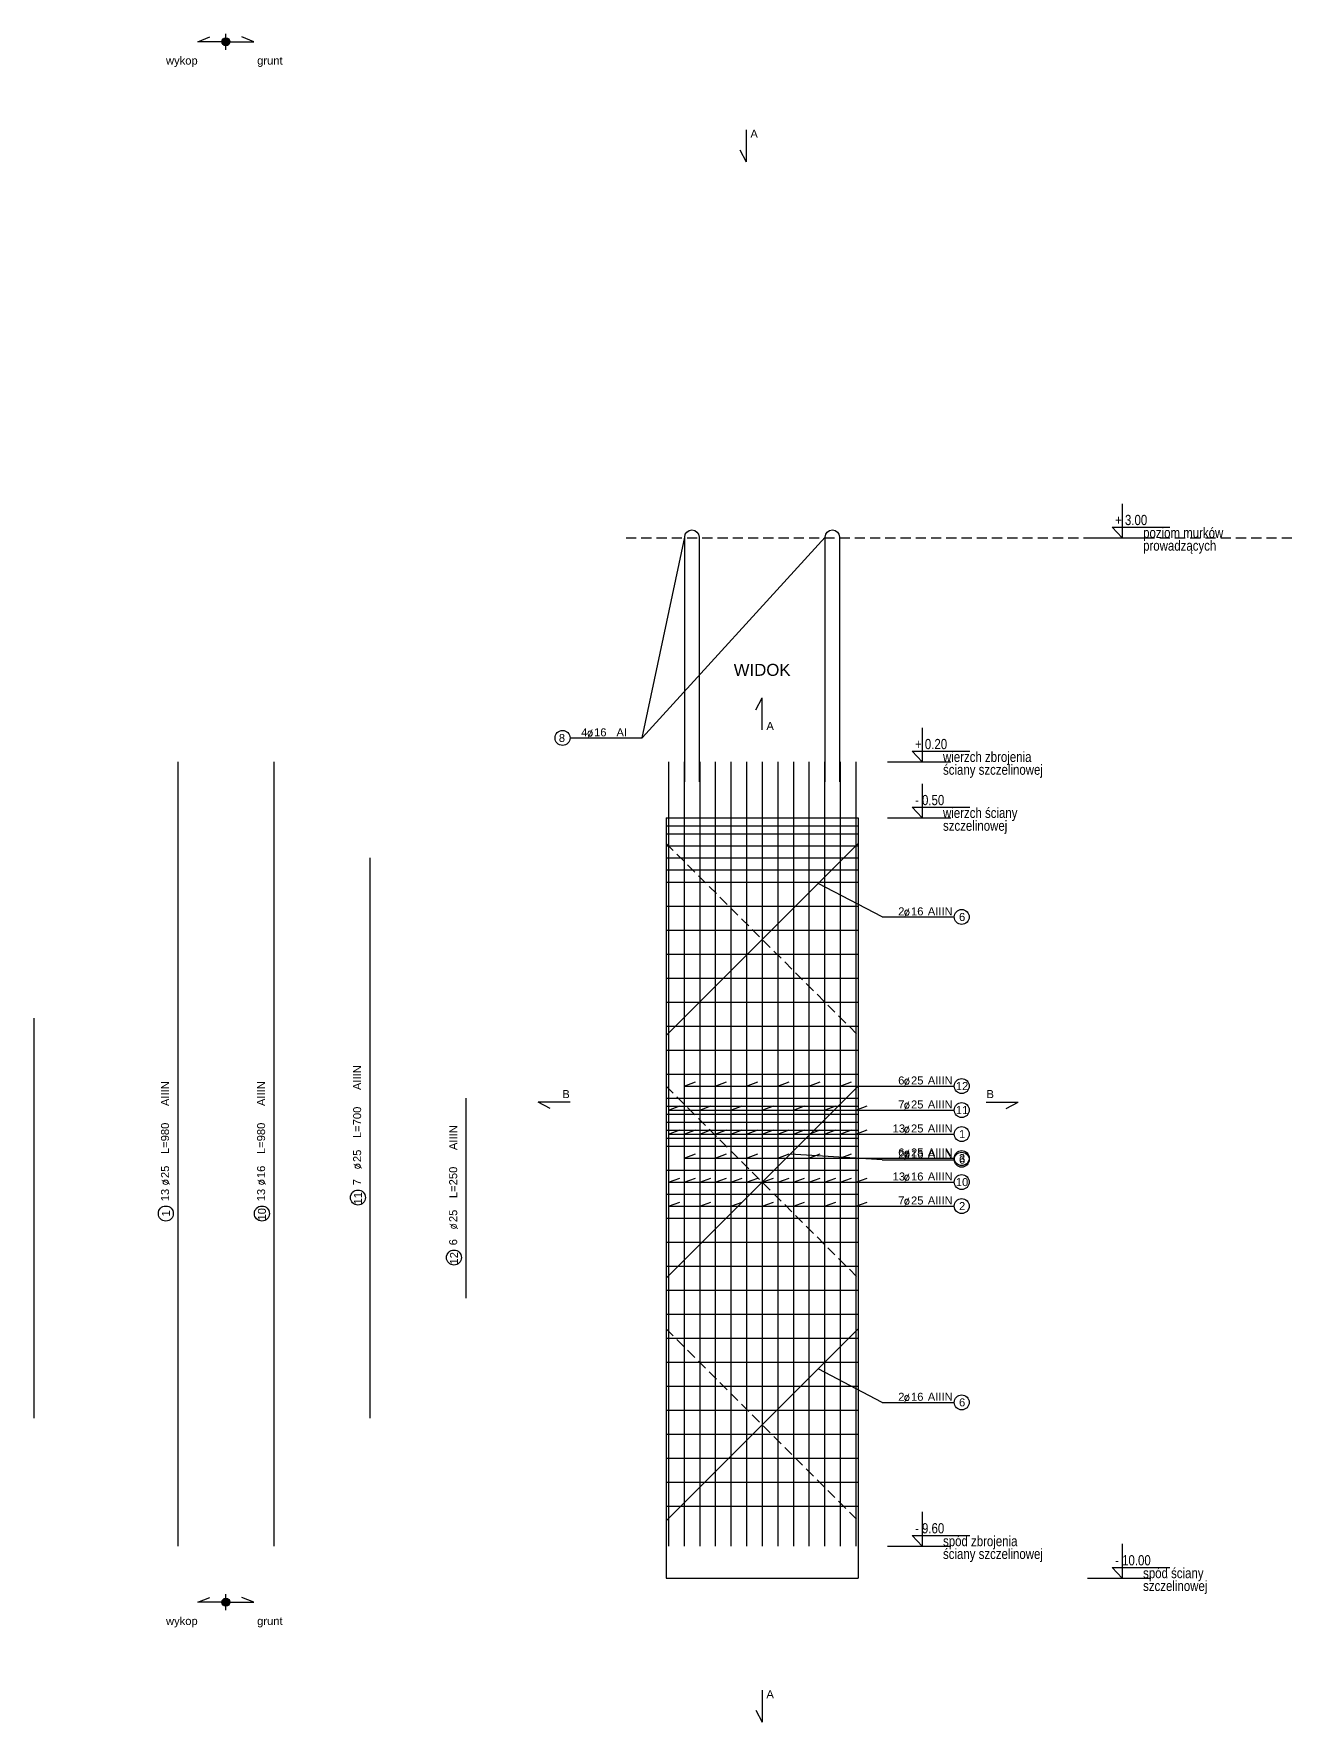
# Model space of a CAD drawing. Extents: x -5033 to 9347, y -16423 to -2430.
# Drawn here: x 2190 to 3759, y -16423 to -14313 of the extents above; entities that cross this region are included whole.
import ezdxf
from ezdxf.enums import TextEntityAlignment as Align

# ---------------------------------------------------------------- set-up
doc = ezdxf.new("R2010")
doc.units = 0
doc.header["$MEASUREMENT"] = 0
doc.linetypes.add('DASHED', pattern=[19.05, 12.7, -6.35])
for name, color, linetype in [('__SOL-KOTY_WYSOKOSCIOWE', 4, 'CONTINUOUS'), ('__SOL-OPISY', 4, 'CONTINUOUS'), ('__SOL-PRZERYWANA', 253, 'DASHED'), ('__SOL-WIDOK', 4, 'CONTINUOUS'), ('__SOL-ZBROJENIE', 3, 'CONTINUOUS')]:
    doc.layers.add(name, color=color, linetype=linetype)
doc.styles.add('ARIAL', font='arial.ttf', dxfattribs={"height": 2.5})
doc.styles.add('SIMPLEX', font='SIMPLEX.SHX', dxfattribs={"width": 0.8})
doc.styles.get("Standard").update_dxf_attribs({"font": 'arial.ttf'})

# ---------------------------------------------------------------- blocks, each defined once
blk = doc.blocks.new('OPIS_PRET_BEZ_LINII')
at = {"layer": '__SOL-OPISY'}
blk.add_circle((25.7, 0), 9.36, dxfattribs=at)
at = {"layer": '__SOL-OPISY', "style": 'SIMPLEX', "width": 0.9}
blk.add_text(' %%c ', height=10, dxfattribs=at).set_placement((64.7, -4.8), align=Align.CENTER)
at = {"layer": '__SOL-OPISY', "style": 'ARIAL', "width": 0.8}
blk.add_attdef('NUMER', text='', height=10, dxfattribs=at).set_placement((25.7, 0), align=Align.MIDDLE)
blk.add_attdef('ILOSC', text='', height=10, dxfattribs=at).set_placement((56.9, -5.1), align=Align.RIGHT)
for tag, p in [('SREDNICA', (71, -5.1)), ('DLUGOSC', (95.1, -5.2)), ('STAL', (144.7, -5.2))]:
    blk.add_attdef(tag, p, '', height=10, dxfattribs=at)
blk = doc.blocks.new('OPIS_PRAWY')
at = {"layer": '__SOL-OPISY'}
blk.add_line((0, 0), (90, 0), dxfattribs=at)
blk.add_circle((99.4, 0), 9.36, dxfattribs=at)
at = {"layer": '__SOL-OPISY', "style": 'SIMPLEX', "width": 0.9}
blk.add_text(' %%c ', height=10, dxfattribs=at).set_placement((20.9, 0.5))
at = {"layer": '__SOL-OPISY', "style": 'ARIAL', "width": 0.8}
blk.add_attdef('ILOSC', text='', height=10, dxfattribs=at).set_placement((27.1, 0.1), align=Align.RIGHT)
for tag, p in [('SREDNICA', (35.4, 0.1)), ('STAL', (58.4, 0.5))]:
    blk.add_attdef(tag, p, '', height=10, dxfattribs=at)
for tag, p in [('NUMER', (99.4, 0)), ('DLUGOSC', (52.8, -6.1))]:
    blk.add_attdef(tag, text='', height=10, dxfattribs=at).set_placement(p, align=Align.MIDDLE)
blk = doc.blocks.new('OPIS_LEWY')
at = {"layer": '__SOL-OPISY'}
blk.add_line((-90, 0), (0, 0), dxfattribs=at)
blk.add_circle((-99.4, 0), 9.36, dxfattribs=at)
at = {"layer": '__SOL-OPISY', "style": 'SIMPLEX', "width": 0.9}
blk.add_text(' %%c ', height=10, dxfattribs=at).set_placement((-75, 0.5))
at = {"layer": '__SOL-OPISY', "style": 'ARIAL', "width": 0.8}
for tag, p in [('NUMER', (-99.4, 0)), ('DLUGOSC', (-58.9, -6.6))]:
    blk.add_attdef(tag, text='', height=10, dxfattribs=at).set_placement(p, align=Align.MIDDLE)
blk.add_attdef('ILOSC', text='', height=10, dxfattribs=at).set_placement((-74, 0.1), align=Align.RIGHT)
for tag, p in [('SREDNICA', (-65.8, 0.1)), ('STAL', (-42.7, 0.3))]:
    blk.add_attdef(tag, p, '', height=10, dxfattribs=at)
blk = doc.blocks.new('KOTA')
at = {"layer": '__SOL-KOTY_WYSOKOSCIOWE'}
for p, q in [((0, 33.4), (0, 0)), ((-34, 0), (28, 0)), ((0, 0), (-9.9, 10.4)), ((-9.9, 10.4), (46.5, 10.4))]:
    blk.add_line(p, q, dxfattribs=at)
at = {"layer": '__SOL-KOTY_WYSOKOSCIOWE', "style": 'ARIAL', "width": 0.8}
blk.add_attdef('RZEDNA', (500.5, 15.9), '', height=10.4, dxfattribs=at)

msp = doc.modelspace()

# ---------------------------------------------------------------- hatches: boundary and pattern name
at = {"layer": '__SOL-OPISY'}
for points in [[(2435, -14323, 1), (2425, -14323, 1)], [(2435, -16273, 1), (2425, -16273, 1)]]:
    msp.add_hatch(color=256, dxfattribs=at).paths.add_polyline_path(points)

# ---------------------------------------------------------------- linework, layer by layer
for p, q in [((2395, -14323), (2410, -14317)), ((2430, -14323), (2395, -14323)), ((2430, -14333), (2430, -14313)), ((2430, -14323), (2465, -14323)), ((2465, -14323), (2450, -14317)), ((3080, -14433), (3080, -14473)), ((3072, -14458), (3080, -14473)), ((2950, -15193), (3003.25, -14942)), ((2950, -15193), (3178.75, -14942)), ((3092, -15158), (3100, -15143)), ((3100, -15183), (3100, -15143)), ((3250, -15416.7), (3170, -15374.7)), ((3002.5, -15628), (3016.6, -15622.9)), ((3002.5, -15628), (3250, -15628)), ((3041.5, -15628), (3055.6, -15622.9)), ((3080.5, -15628), (3094.6, -15622.9)), ((3119.5, -15628), (3133.6, -15622.9)), ((3158.5, -15628), (3172.6, -15622.9)), ((3197.5, -15628), (3211.6, -15622.9)), ((2860, -15648), (2820, -15648)), ((2835, -15656), (2820, -15648)), ((2983, -15658), (2997.1, -15652.9)), ((3022, -15658), (3036.1, -15652.9)), ((3061, -15658), (3075.1, -15652.9)), ((3100, -15658), (3114.1, -15652.9)), ((3139, -15658), (3153.1, -15652.9)), ((3178, -15658), (3192.1, -15652.9)), ((3217, -15658), (3231.1, -15652.9)), ((3380, -15648), (3420, -15648)), ((3405, -15656), (3420, -15648)), ((2983, -15658), (3250, -15658)), ((2983, -15688), (2997.1, -15682.9)), ((2983, -15688), (3250, -15688)), ((3002.5, -15688), (3016.6, -15682.9)), ((3022, -15688), (3036.1, -15682.9)), ((3041.5, -15688), (3055.6, -15682.9)), ((3061, -15688), (3075.1, -15682.9)), ((3080.5, -15688), (3094.6, -15682.9)), ((3100, -15688), (3114.1, -15682.9)), ((3119.5, -15688), (3133.6, -15682.9)), ((3139, -15688), (3153.1, -15682.9)), ((3158.5, -15688), (3172.6, -15682.9)), ((3178, -15688), (3192.1, -15682.9)), ((3197.5, -15688), (3211.6, -15682.9)), ((3217, -15688), (3231.1, -15682.9)), ((3002.5, -15718), (3016.6, -15712.9)), ((3002.5, -15718), (3250, -15718)), ((3041.5, -15718), (3055.6, -15712.9)), ((3080.5, -15718), (3094.6, -15712.9)), ((3119.5, -15718), (3133.6, -15712.9)), ((3250, -15720), (3135, -15713)), ((3158.5, -15718), (3172.6, -15712.9)), ((3197.5, -15718), (3211.6, -15712.9)), ((2983, -15748), (2997.1, -15742.9)), ((2983, -15748), (3250, -15748)), ((3002.5, -15748), (3016.6, -15742.9)), ((3022, -15748), (3036.1, -15742.9)), ((3041.5, -15748), (3055.6, -15742.9)), ((3061, -15748), (3075.1, -15742.9)), ((3080.5, -15748), (3094.6, -15742.9)), ((3100, -15748), (3114.1, -15742.9)), ((3119.5, -15748), (3133.6, -15742.9)), ((3139, -15748), (3153.1, -15742.9)), ((3158.5, -15748), (3172.6, -15742.9)), ((3178, -15748), (3192.1, -15742.9)), ((3197.5, -15748), (3211.6, -15742.9)), ((3217, -15748), (3231.1, -15742.9)), ((2983, -15778), (2997.1, -15772.9)), ((2983, -15778), (3250, -15778)), ((3022, -15778), (3036.1, -15772.9)), ((3061, -15778), (3075.1, -15772.9)), ((3100, -15778), (3114.1, -15772.9)), ((3139, -15778), (3153.1, -15772.9)), ((3178, -15778), (3192.1, -15772.9)), ((3217, -15778), (3231.1, -15772.9)), ((3250, -16023.3), (3170, -15981.3)), ((2395, -16273), (2410, -16267)), ((2430, -16283), (2430, -16263)), ((2465, -16273), (2450, -16267)), ((2430, -16273), (2395, -16273)), ((2430, -16273), (2465, -16273)), ((3100, -16383), (3100, -16423)), ((3092, -16408), (3100, -16423))]:
    msp.add_line(p, q, dxfattribs=at)
for centre in [(2430, -14323), (2430, -16273)]:
    msp.add_circle(centre, 5, dxfattribs=at)
at = {"layer": '__SOL-PRZERYWANA'}
msp.add_line((2930, -14943), (4280, -14943), dxfattribs=at)
for points in [[(2980, -15304.7), (2980, -15324.7), (3220, -15564.7), (3220, -15584.7)], [(2980, -15608), (2980, -15628), (3220, -15868), (3220, -15888)], [(2980, -15911.3), (2980, -15931.3), (3220, -16171.3), (3220, -16191.3)]]:
    msp.add_lwpolyline(points, dxfattribs=at)
at = {"layer": '__SOL-WIDOK'}
for p, q in [((2980, -15293), (2980, -16243)), ((2980, -15293), (3220, -15293)), ((3220, -15293), (3220, -16243)), ((2980, -16243), (3220, -16243))]:
    msp.add_line(p, q, dxfattribs=at)
at = {"layer": '__SOL-ZBROJENIE'}
for p, q in [((2370, -15223), (2370, -16203)), ((2490, -15223), (2490, -16203)), ((2983, -15223), (2983, -16203)), ((3002.5, -15223), (3002.5, -16203)), ((3022, -15223), (3022, -16203)), ((3041.5, -15223), (3041.5, -16203)), ((3061, -15223), (3061, -16203)), ((3080.5, -15223), (3080.5, -16203)), ((3100, -15223), (3100, -16203)), ((3119.5, -15223), (3119.5, -16203)), ((3139, -15223), (3139, -16203)), ((3158.5, -15223), (3158.5, -16203)), ((3178, -15223), (3178, -16203)), ((3197.5, -15223), (3197.5, -16203)), ((3217, -15223), (3217, -16203)), ((2980, -15303), (3220, -15303)), ((2980, -15313), (3220, -15313)), ((2980, -15328), (3220, -15328)), ((2610, -15343), (2610, -16043)), ((2980, -15343), (3220, -15343)), ((2980, -15358), (3220, -15358)), ((2980, -15373), (3220, -15373)), ((2980, -15403), (3220, -15403)), ((2980, -15433), (3220, -15433)), ((2980, -15463), (3220, -15463)), ((2980, -15493), (3220, -15493)), ((2980, -15523), (3220, -15523)), ((2190, -15543), (2190, -16043)), ((2980, -15553), (3220, -15553)), ((2980, -15583), (3220, -15583)), ((2980, -15613), (3220, -15613)), ((2730, -15643), (2730, -15893)), ((2980, -15643), (3220, -15643)), ((2980, -15653), (3220, -15653)), ((2980, -15663), (3220, -15663)), ((2980, -15673), (3220, -15673)), ((2980, -15683), (3220, -15683)), ((2980, -15693), (3220, -15693)), ((2980, -15703), (3220, -15703)), ((2980, -15733), (3220, -15733)), ((2980, -15763), (3220, -15763)), ((2980, -15793), (3220, -15793)), ((2980, -15823), (3220, -15823)), ((2980, -15853), (3220, -15853)), ((2980, -15883), (3220, -15883)), ((2980, -15913), (3220, -15913)), ((2980, -15943), (3220, -15943)), ((2980, -15973), (3220, -15973)), ((2980, -16003), (3220, -16003)), ((2980, -16033), (3220, -16033)), ((2980, -16063), (3220, -16063)), ((2980, -16093), (3220, -16093)), ((2980, -16123), (3220, -16123)), ((2980, -16153), (3220, -16153))]:
    msp.add_line(p, q, dxfattribs=at)
for points in [[(3003.25, -15247.9), (3003.25, -14942, -1), (3021.25, -14942), (3021.25, -15247.9)], [(3178.75, -15247.9), (3178.75, -14942, -1), (3196.75, -14942), (3196.75, -15247.9)]]:
    msp.add_lwpolyline(points, format="xyb", dxfattribs=at)
for points in [[(3220, -15304.7), (3220, -15324.7), (2980, -15564.7), (2980, -15584.7)], [(3220, -15608), (3220, -15628), (2980, -15868), (2980, -15888)], [(3220, -15911.3), (3220, -15931.3), (2980, -16171.3), (2980, -16191.3)]]:
    msp.add_lwpolyline(points, dxfattribs=at)

# ---------------------------------------------------------------- block references
at = {"layer": '__SOL-KOTY_WYSOKOSCIOWE'}
ref = msp.add_blockref('KOTA', (3550, -14943), dxfattribs=dict(at, xscale=1.28, yscale=1.28, zscale=1.28))
ref.add_attrib('RZEDNA', '+ 3.00', (3541, -14927), dxfattribs={"height": 12.8, "style": 'ARIAL', "width": 0.8})
ref.add_attrib('OPIS1', 'poziom murków', (3576, -14943), dxfattribs={"height": 12.8, "style": 'ARIAL', "width": 0.8})
ref.add_attrib('OPIS2', 'prowadzących', (3576, -14959), dxfattribs={"height": 12.8, "style": 'ARIAL', "width": 0.8})
ref = msp.add_blockref('KOTA', (3300, -15223), dxfattribs=dict(at, xscale=1.28, yscale=1.28, zscale=1.28))
ref.add_attrib('RZEDNA', '+ 0.20', (3291, -15207), dxfattribs={"height": 12.8, "style": 'ARIAL', "width": 0.8})
ref.add_attrib('OPIS1', 'wierzch zbrojenia', (3326, -15223), dxfattribs={"height": 12.8, "style": 'ARIAL', "width": 0.8})
ref.add_attrib('OPIS2', 'ściany szczelinowej', (3326, -15239), dxfattribs={"height": 12.8, "style": 'ARIAL', "width": 0.8})
ref = msp.add_blockref('KOTA', (3300, -15293), dxfattribs=dict(at, xscale=1.28, yscale=1.28, zscale=1.28))
ref.add_attrib('RZEDNA', '- 0.50', (3291, -15277), dxfattribs={"height": 12.8, "style": 'ARIAL', "width": 0.8})
ref.add_attrib('OPIS1', 'wierzch ściany', (3326, -15293), dxfattribs={"height": 12.8, "style": 'ARIAL', "width": 0.8})
ref.add_attrib('OPIS2', 'szczelinowej', (3326, -15309), dxfattribs={"height": 12.8, "style": 'ARIAL', "width": 0.8})
ref = msp.add_blockref('KOTA', (3300, -16203), dxfattribs=dict(at, xscale=1.28, yscale=1.28, zscale=1.28))
ref.add_attrib('RZEDNA', '- 9.60', (3291, -16187), dxfattribs={"height": 12.8, "style": 'ARIAL', "width": 0.8})
ref.add_attrib('OPIS1', 'spód zbrojenia', (3326, -16203), dxfattribs={"height": 12.8, "style": 'ARIAL', "width": 0.8})
ref.add_attrib('OPIS2', 'ściany szczelinowej', (3326, -16219), dxfattribs={"height": 12.8, "style": 'ARIAL', "width": 0.8})
ref = msp.add_blockref('KOTA', (3550, -16243), dxfattribs=dict(at, xscale=1.28, yscale=1.28, zscale=1.28))
ref.add_attrib('RZEDNA', '- 10.00', (3541, -16227), dxfattribs={"height": 12.8, "style": 'ARIAL', "width": 0.8})
ref.add_attrib('OPIS1', 'spód ściany', (3576, -16243), dxfattribs={"height": 12.8, "style": 'ARIAL', "width": 0.8})
ref.add_attrib('OPIS2', 'szczelinowej', (3576, -16259), dxfattribs={"height": 12.8, "style": 'ARIAL', "width": 0.8})
at = {"layer": '__SOL-OPISY'}
ref = msp.add_blockref('OPIS_LEWY', (2950, -15193), dxfattribs=at)
ref.add_attrib('ILOSC', '4', (2874, -15191), dxfattribs={"height": 10, "style": 'ARIAL'})
ref.add_attrib('SREDNICA', '16', (2890, -15191), dxfattribs={"height": 10, "style": 'ARIAL'})
ref.add_attrib('STAL', 'AI', (2918, -15191), dxfattribs={"height": 10, "style": 'ARIAL'})
ref.add_attrib('NUMER', '8', (2846, -15198), dxfattribs={"height": 10, "style": 'ARIAL'})
ref = msp.add_blockref('OPIS_PRAWY', (3250, -15416.7), dxfattribs=at)
ref.add_attrib('ILOSC', '2', (3270, -15414.7), dxfattribs={"height": 10, "style": 'ARIAL'})
ref.add_attrib('SREDNICA', '16', (3286, -15414.7), dxfattribs={"height": 10, "style": 'ARIAL'})
ref.add_attrib('STAL', 'AIIIN', (3307, -15414.7), dxfattribs={"height": 10, "style": 'ARIAL'})
ref.add_attrib('NUMER', '6', (3346, -15421.7), dxfattribs={"height": 10, "style": 'ARIAL'})
ref = msp.add_blockref('OPIS_PRET_BEZ_LINII', (2595, -15793), dxfattribs=dict(at, rotation=90))
ref.add_attrib('NUMER', '11', (2600, -15776), dxfattribs={"height": 10, "rotation": 90, "style": 'ARIAL'})
ref.add_attrib('ILOSC', '7', (2599, -15752), dxfattribs={"height": 10, "rotation": 90, "style": 'ARIAL'})
ref.add_attrib('SREDNICA', '25', (2599, -15723), dxfattribs={"height": 10, "rotation": 90, "style": 'ARIAL'})
ref.add_attrib('DLUGOSC', 'L=700', (2599, -15693), dxfattribs={"height": 10, "rotation": 90, "style": 'ARIAL'})
ref.add_attrib('STAL', 'AIIIN', (2599, -15633), dxfattribs={"height": 10, "rotation": 90, "style": 'ARIAL'})
ref = msp.add_blockref('OPIS_PRET_BEZ_LINII', (2355, -15813), dxfattribs=dict(at, rotation=90))
ref.add_attrib('NUMER', '1', (2360, -15791), dxfattribs={"height": 10, "rotation": 90, "style": 'ARIAL'})
ref.add_attrib('ILOSC', '13', (2359, -15772), dxfattribs={"height": 10, "rotation": 90, "style": 'ARIAL'})
ref.add_attrib('SREDNICA', '25', (2359, -15743), dxfattribs={"height": 10, "rotation": 90, "style": 'ARIAL'})
ref.add_attrib('DLUGOSC', 'L=980', (2359, -15713), dxfattribs={"height": 10, "rotation": 90, "style": 'ARIAL'})
ref.add_attrib('STAL', 'AIIIN', (2359, -15653), dxfattribs={"height": 10, "rotation": 90, "style": 'ARIAL'})
ref = msp.add_blockref('OPIS_PRET_BEZ_LINII', (2475, -15813), dxfattribs=dict(at, rotation=90))
ref.add_attrib('NUMER', '10', (2480, -15796), dxfattribs={"height": 10, "rotation": 90, "style": 'ARIAL'})
ref.add_attrib('ILOSC', '13', (2479, -15772), dxfattribs={"height": 10, "rotation": 90, "style": 'ARIAL'})
ref.add_attrib('SREDNICA', '16', (2479, -15743), dxfattribs={"height": 10, "rotation": 90, "style": 'ARIAL'})
ref.add_attrib('DLUGOSC', 'L=980', (2479, -15713), dxfattribs={"height": 10, "rotation": 90, "style": 'ARIAL'})
ref.add_attrib('STAL', 'AIIIN', (2479, -15653), dxfattribs={"height": 10, "rotation": 90, "style": 'ARIAL'})
ref = msp.add_blockref('OPIS_PRAWY', (3250, -15628), dxfattribs=at)
ref.add_attrib('ILOSC', '6', (3270, -15626), dxfattribs={"height": 10, "style": 'ARIAL'})
ref.add_attrib('SREDNICA', '25', (3286, -15626), dxfattribs={"height": 10, "style": 'ARIAL'})
ref.add_attrib('STAL', 'AIIIN', (3307, -15626), dxfattribs={"height": 10, "style": 'ARIAL'})
ref.add_attrib('NUMER', '12', (3342, -15633), dxfattribs={"height": 10, "style": 'ARIAL'})
ref = msp.add_blockref('OPIS_PRAWY', (3250, -15658), dxfattribs=at)
ref.add_attrib('ILOSC', '7', (3270, -15656), dxfattribs={"height": 10, "style": 'ARIAL'})
ref.add_attrib('SREDNICA', '25', (3286, -15656), dxfattribs={"height": 10, "style": 'ARIAL'})
ref.add_attrib('STAL', 'AIIIN', (3307, -15656), dxfattribs={"height": 10, "style": 'ARIAL'})
ref.add_attrib('NUMER', '11', (3342, -15663), dxfattribs={"height": 10, "style": 'ARIAL'})
ref = msp.add_blockref('OPIS_PRAWY', (3250, -15688), dxfattribs=at)
ref.add_attrib('ILOSC', '13', (3263, -15686), dxfattribs={"height": 10, "style": 'ARIAL'})
ref.add_attrib('SREDNICA', '25', (3286, -15686), dxfattribs={"height": 10, "style": 'ARIAL'})
ref.add_attrib('STAL', 'AIIIN', (3307, -15686), dxfattribs={"height": 10, "style": 'ARIAL'})
ref.add_attrib('NUMER', '1', (3346, -15693), dxfattribs={"height": 10, "style": 'ARIAL'})
ref = msp.add_blockref('OPIS_PRET_BEZ_LINII', (2715, -15868), dxfattribs=dict(at, rotation=90))
ref.add_attrib('NUMER', '12', (2720, -15851), dxfattribs={"height": 10, "rotation": 90, "style": 'ARIAL'})
ref.add_attrib('ILOSC', '6', (2719, -15827), dxfattribs={"height": 10, "rotation": 90, "style": 'ARIAL'})
ref.add_attrib('SREDNICA', '25', (2719, -15798), dxfattribs={"height": 10, "rotation": 90, "style": 'ARIAL'})
ref.add_attrib('DLUGOSC', 'L=250', (2719, -15768), dxfattribs={"height": 10, "rotation": 90, "style": 'ARIAL'})
ref.add_attrib('STAL', 'AIIIN', (2719, -15708), dxfattribs={"height": 10, "rotation": 90, "style": 'ARIAL'})
ref = msp.add_blockref('OPIS_PRAWY', (3250, -15718), dxfattribs=at)
ref.add_attrib('ILOSC', '6', (3270, -15716), dxfattribs={"height": 10, "style": 'ARIAL'})
ref.add_attrib('SREDNICA', '25', (3286, -15716), dxfattribs={"height": 10, "style": 'ARIAL'})
ref.add_attrib('STAL', 'AIIIN', (3307, -15716), dxfattribs={"height": 10, "style": 'ARIAL'})
ref.add_attrib('NUMER', '3', (3346, -15723), dxfattribs={"height": 10, "style": 'ARIAL'})
ref = msp.add_blockref('OPIS_PRAWY', (3250, -15720), dxfattribs=at)
ref.add_attrib('ILOSC', '2', (3270, -15718), dxfattribs={"height": 10, "style": 'ARIAL'})
ref.add_attrib('SREDNICA', '16', (3286, -15718), dxfattribs={"height": 10, "style": 'ARIAL'})
ref.add_attrib('STAL', 'AIIIN', (3307, -15718), dxfattribs={"height": 10, "style": 'ARIAL'})
ref.add_attrib('NUMER', '6', (3346, -15725), dxfattribs={"height": 10, "style": 'ARIAL'})
ref = msp.add_blockref('OPIS_PRAWY', (3250, -15748), dxfattribs=at)
ref.add_attrib('ILOSC', '13', (3263, -15746), dxfattribs={"height": 10, "style": 'ARIAL'})
ref.add_attrib('SREDNICA', '16', (3286, -15746), dxfattribs={"height": 10, "style": 'ARIAL'})
ref.add_attrib('STAL', 'AIIIN', (3307, -15746), dxfattribs={"height": 10, "style": 'ARIAL'})
ref.add_attrib('NUMER', '10', (3342, -15753), dxfattribs={"height": 10, "style": 'ARIAL'})
ref = msp.add_blockref('OPIS_PRAWY', (3250, -15778), dxfattribs=at)
ref.add_attrib('ILOSC', '7', (3270, -15776), dxfattribs={"height": 10, "style": 'ARIAL'})
ref.add_attrib('SREDNICA', '25', (3286, -15776), dxfattribs={"height": 10, "style": 'ARIAL'})
ref.add_attrib('STAL', 'AIIIN', (3307, -15776), dxfattribs={"height": 10, "style": 'ARIAL'})
ref.add_attrib('NUMER', '2', (3346, -15783), dxfattribs={"height": 10, "style": 'ARIAL'})
ref = msp.add_blockref('OPIS_PRAWY', (3250, -16023.3), dxfattribs=at)
ref.add_attrib('ILOSC', '2', (3270, -16021.3), dxfattribs={"height": 10, "style": 'ARIAL'})
ref.add_attrib('SREDNICA', '16', (3286, -16021.3), dxfattribs={"height": 10, "style": 'ARIAL'})
ref.add_attrib('STAL', 'AIIIN', (3307, -16021.3), dxfattribs={"height": 10, "style": 'ARIAL'})
ref.add_attrib('NUMER', '6', (3346, -16028.3), dxfattribs={"height": 10, "style": 'ARIAL'})

# ---------------------------------------------------------------- texts
at = {"layer": '__SOL-OPISY', "width": 2500, "attachment_point": 5}
for s, insert, char_height in [('wykop\\P', (2375, -14348), 10), ('grunt\\P', (2485, -14348), 10), ('A\\P', (3090, -14438), 10), ('\\P\\PWIDOK\\P', (3100, -15083), 15), ('A\\P', (3110, -15178), 10), ('B\\P', (2855, -15638), 10), ('B\\P', (3385, -15638), 10), ('wykop\\P', (2375, -16298), 10), ('grunt\\P', (2485, -16298), 10), ('A\\P', (3110, -16388), 10)]:
    msp.add_mtext(s, dxfattribs=dict(at, insert=insert, char_height=char_height))

doc.saveas('drawing.dxf')
